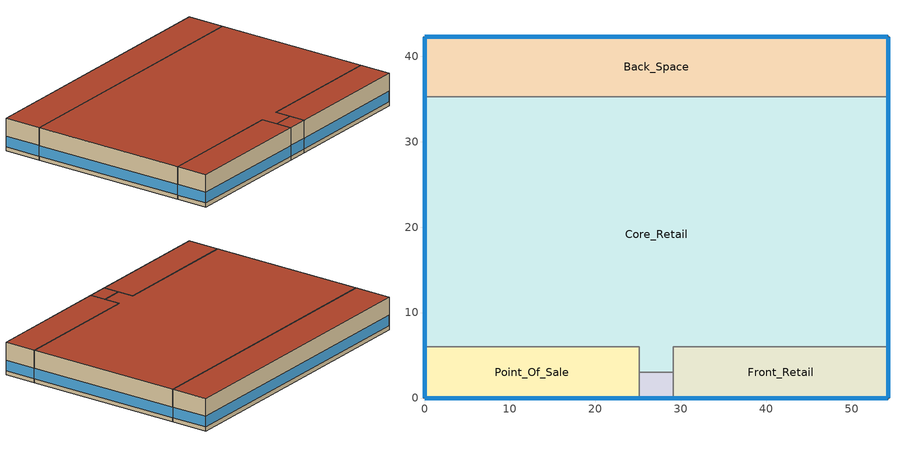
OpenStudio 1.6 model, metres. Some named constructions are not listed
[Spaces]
Point_Of_Sale
 floor ground: 25.14,6 25.14,0 0,0 0,6 z0
 wall outside: 0,6 0,0 25.14,0 z0:6.1
 wall to Core_Retail: 25.14,3 25.14,6 0,6 z0:6.1
 wall to Front_Entry: 25.14,0 25.14,3 z0:6.1
 window: 0,5.97 0,0.03 z0.76:2.75; 0.03,0 25.11,0 z0.76:2.74
 roof outside: 25.14,0 25.14,6 0,6 0,0 z6.1
Core_Retail
 floor ground: 54.27,35.27 54.27,6 29.14,6 29.14,3 25.14,3 25.14,6 0,6 0,35.27 z0
 wall outside: 54.27,6 54.27,35.27 / 0,35.27 0,6 z0:6.1
 wall to Front_Retail: 29.14,3 29.14,6 54.27,6 z0:6.1
 wall to Back_Space: 54.27,35.27 0,35.27 z0:6.1
 wall to Front_Entry: 25.14,3 29.14,3 z0:6.1
 window: 54.27,6.03 54.27,35.24 / 0,35.24 0,6.03 z0.76:2.74
 roof outside: 29.14,3 29.14,6 54.27,6 54.27,35.27 0,35.27 0,6 25.14,6 25.14,3 z6.1
Front_Retail
 floor ground: 54.27,6 54.27,0 29.14,0 29.14,6 z0
 wall outside: 29.14,0 54.27,0 54.27,6 z0:6.1
 wall to Front_Entry: 29.14,3 29.14,0 z0:6.1
 window: 54.27,0.03 54.27,5.97 z0.76:2.75; 29.16,0 54.24,0 z0.76:2.74
 roof outside: 54.27,0 54.27,6 29.14,6 29.14,0 z6.1
Back_Space
 floor ground: 54.27,42.27 54.27,35.27 0,35.27 0,42.27 z0
 wall outside: 54.27,35.27 54.27,42.27 0,42.27 0,35.27 z0:6.1
 window: 0,42.24 0,35.3 / 54.27,35.3 54.27,42.24 z0.76:2.75; 54.24,42.27 0.03,42.27 z0.76:2.74
 roof outside: 54.27,35.27 54.27,42.27 0,42.27 0,35.27 z6.1
Front_Entry
 floor ground: 29.14,3 29.14,0 25.14,0 25.14,3 z0
 wall outside: 25.14,0 29.14,0 z0:6.1
 window: 25.16,0 29.11,0 z0.76:2.76
 roof outside: 29.14,0 29.14,3 25.14,3 25.14,0 z6.1
[Site]
Calgary Int'l_AB_CAN: Latitude {deg}=51.12; Longitude {deg}=-114.02; Time Zone {hr}=-7; Elevation {m}=1084; Terrain=City
[Building]
c:/test//Stand-aloneRetail.osm: North Axis {deg}=0; Default Construction Set=DND-Concrete at climate 7a
[Site:WaterMainsTemperature]
Calculation Method=Correlation; Annual Average Outdoor Air Temperature {C}=3.94167; Maximum Difference In Monthly Average Outdoor Air Temperatures {deltaC}=25
[SizingPeriod:DesignDay] Barometric Pressure {Pa}=88963; Sky Clearness=0; Rain Indicator=0; Snow Indicator=0; Day of Month=21; Daylight Saving Time Indicator=0; Humidity Indicating Type=Wetbulb; Dry-Bulb Temperature Range Modifier Type=DefaultMultipliers
Name | Maximum Dry-Bulb Temperature {C} | Daily Dry-Bulb Temperature Range {deltaC} | Humidity Indicating Conditions at Maximum Dry-Bulb {BasedOnField A3} | Wind Speed {m/s} | Wind Direction {deg} | Month | Day Type | Solar Model Indicator | ASHRAE Taub | ASHRAE Taud
Calgary Int'l Ann Clg .4% Condns DB=>MWB | 28.6 | 12.3 | 15.7 | 4.6 | 160 | 7 | SummerDesignDay | ASHRAETau | 0.341 | 2.408
Calgary Int'l Ann Clg .4% Condns WB=>MDB | 25.4 | 12.3 | 17.3 | 4.6 | 160 | 7 | SummerDesignDay | ASHRAETau | 0.341 | 2.408
Calgary Int'l Ann Htg 99.6% Condns DB | -29.1 | 0 | -29.1 | 2.9 | 0 | 1 | WinterDesignDay | ASHRAEClearSky
[DefaultConstructionSet]
DND-Concrete at climate 7a: Default Exterior Surface Constructions=DND-Concrete at climate 7a; Default Interior Surface Constructions=000_Interior_DefSurfCons 12; Default Ground Contact Surface Constructions=DND-Concrete at climate 7a 1; Default Exterior SubSurface Constructions=DND-Concrete at climate 7a; Default Interior SubSurface Constructions=000_Interior_DefSubCons 12; Interior Partition Construction=000_Interior Partition
[DefaultSurfaceConstructions]
Name | Floor Construction | Wall Construction | Roof Ceiling Construction
000_Interior_DefSurfCons 12 | 000_Interior Floor | 000_Interior Wall | 000_Interior Ceiling
DND-Concrete at climate 7a | Customized opaque construction {1ed079c9-560f-4c2f-91e4-96aa822006b3} to conductance of 0.162 | Customized opaque construction {c044db54-7d94-44bc-a5b8-6e5773c1fa92} to conductance of 0.21 | Customized opaque construction {4291e2fa-c605-404c-921e-3abfbb594391} to conductance of 0.162
DND-Concrete at climate 7a 1 | Customized opaque construction {74e87049-db99-46d5-9bc2-a4b0c6adbc28} to conductance of 0.757 | Customized opaque construction {a9539f96-96f9-4991-9a0f-316a95383f2a} to conductance of 0.284 | Customized opaque construction {1ed079c9-560f-4c2f-91e4-96aa822006b3} to conductance of 0.284
[DefaultSubSurfaceConstructions]
Name | Fixed Window Construction | Operable Window Construction | Door Construction | Glass Door Construction | Skylight Construction | Tubular Daylight Dome Construction | Tubular Daylight Diffuser Construction | Overhead Door Construction
000_Interior_DefSubCons 12 | 000_Interior Window | 000_Interior Window | 000_Interior Door | 000_Exterior Window | 000_Exterior Window | 000_Interior Window | 000_Interior Window
DND-Concrete at climate 7a | Customized Fenestration: cond=0.220 tvis=0.210 tsol=0.500 | Customized Fenestration: cond=0.220 tvis=0.210 tsol=0.500 | Customized opaque construction {c8d26d91-a987-4c7a-bcb1-1f4e2fed9722} to conductance of 2.2 | Customized Fenestration: cond=0.220 tvis=0.210 tsol=0.500 | Customized Fenestration: cond=0.220 tvis=0.210 tsol=0.500 | Customized Fenestration: cond=0.220 tvis=0.210 tsol=0.500 | Customized Fenestration: cond=0.220 tvis=0.210 tsol=0.500 | Customized opaque construction {8af6e15d-f88b-43ff-9e60-9669fc50d0a5} to conductance of 2.2
[Construction]
000_Interior Partition; 000_Interior Door: 000_G05 25mm wood
000_Interior Floor: 000_F16 Acoustic tile, 000_F05 Ceiling air space resistance, 000_M11 100mm lightweight concrete
000_Interior Wall: 000_G01a 19mm gypsum board, 000_F04 Wall air space resistance, 000_G01a 19mm gypsum board
000_Interior Ceiling: 000_M11 100mm lightweight concrete, 000_F05 Ceiling air space resistance, 000_F16 Acoustic tile
000_Interior Window: 000_Clear 3mm
000_Exterior Window: 000_Clear 3mm, 000_Air 13mm, 000_Clear 3mm
Customized Fenestration: cond=0.220 tvis=0.210 tsol=0.500: Customized Fenestration:: cond=0.220 tvis=0.210 tsol=0.500
[Material]
Name | Roughness | Thickness | Conductivity | Density | Specific Heat
000_G05 25mm wood | MediumSmooth | 0.0254 | 0.15 | 608 | 1630
000_G01a 19mm gypsum board | MediumSmooth | 0.019 | 0.16 | 800 | 1090
000_F16 Acoustic tile | MediumSmooth | 0.0191 | 0.06 | 368 | 590
000_M11 100mm lightweight concrete | MediumRough | 0.1016 | 0.53 | 1280 | 840
[Material:AirGap]
Name | Thermal Resistance
000_F05 Ceiling air space resistance | 0.18
000_F04 Wall air space resistance | 0.15
[WindowMaterial:SimpleGlazingSystem]
Customized Fenestration:: cond=0.220 tvis=0.210 tsol=0.500: U-Factor {W/m2-K}=2.2; Solar Heat Gain Coefficient=0.6; Visible Transmittance=0.21
[WindowMaterial:Glazing]
000_Clear 3mm: Optical Data Type=SpectralAverage; Thickness=0.003; Solar Transmittance at Normal Incidence=0.837; Front Side Solar Reflectance at Normal Incidence=0.075; Back Side Solar Reflectance at Normal Incidence=0.075; Visible Transmittance at Normal Incidence=0.898; Front Side Visible Reflectance at Normal Incidence=0.081; Back Side Visible Reflectance at Normal Incidence=0.081; Infrared Transmittance at Normal Incidence=0; Front Side Infrared Hemispherical Emissivity=0.84; Back Side Infrared Hemispherical Emissivity=0.84; Conductivity=0.9
[WindowMaterial:Gas]
000_Air 13mm: Gas Type=Air; Thickness=0.0127
[ThermalZone] Multiplier=1; Use Ideal Air Loads=Yes
Name | Thermostat
Point_Of_Sale Thermal Zone; Front_Entry Thermal Zone; Core_Retail Thermal Zone; Front_Retail Thermal Zone | NECB-C
Back_Space Thermal Zone | NECB-E
[Sizing:Zone] Zone Cooling Design Supply Air Temperature {C}=14; Zone Heating Design Supply Air Temperature {C}=40; Zone Cooling Design Supply Air Humidity Ratio {kg-H2O/kg-air}=0.0085; Zone Heating Design Supply Air Humidity Ratio {kg-H2O/kg-air}=0.008; Cooling Design Air Flow Method=DesignDay; Heating Design Air Flow Method=DesignDay
Point_Of_Sale Thermal Zone; Front_Entry Thermal Zone; Core_Retail Thermal Zone; Front_Retail Thermal Zone; Back_Space Thermal Zone
[Space] Building Story=1; Part of Total Floor Area=Yes
Name | Space Type | Thermal Zone
Point_Of_Sale | NECB-Retail - sales | Point_Of_Sale Thermal Zone
Front_Entry | NECB-Lobby - elevator | Front_Entry Thermal Zone
Core_Retail | NECB-Retail - sales | Core_Retail Thermal Zone
Front_Retail | NECB-Retail - sales | Front_Retail Thermal Zone
Back_Space | NECB-Storage area | Back_Space Thermal Zone
[BuildingStory]
1
[ThermostatSetpoint:DualSetpoint]
Name | Heating Setpoint Temperature Schedule | Cooling Setpoint Temperature Schedule
NECB-C | NECB-C-Htg | NECB-C-Clg
NECB-E | NECB-E-Htg | NECB-E-Clg
[DefaultScheduleSet] Infiltration Schedule=FRACTION_ALWAYS_ON
Name | Hours of Operation Schedule | Number of People Schedule | Lighting Schedule | Electric Equipment Schedule | Hot Water Equipment Schedule | Other Equipment Schedule
NECB-C | NECB-C-Fan | NECB-C-Occ | NECB-C-Ltg | NECB-C-Equ | NECB-C-HW | NECB-C-Proc
NECB-E | NECB-E-Fan | NECB-E-Occ | NECB-E-Ltg | NECB-E-Equ | NECB-E-HW | NECB-E-Proc
[Lights:Definition] Design Level Calculation Method=Watts/Area
Name | Watts per Space Floor Area {W/m2}
NECB-Lobby - elevator-sched-C-lights-def | 6.9
NECB-Storage area-sched-E-lights-def | 6.8
NECB-Retail - sales-sched-C-lights-def | 18.1
[ElectricEquipment:Definition] Design Level Calculation Method=Watts/Area
Name | Watts per Space Floor Area {W/m2}
NECB-Lobby - elevator-sched-C-elec-def; NECB-Storage area-sched-E-elec-def | 1
NECB-Retail - sales-sched-C-elec-def | 2.5
[People:Definition] Number of People Calculation Method=Area/Person; Fraction Radiant=0.3
Name | Space Floor Area per Person {m2/person}
NECB-Lobby - elevator-sched-C-people-def | 10
NECB-Storage area-sched-E-people-def | 100
NECB-Retail - sales-sched-C-people-def | 30
[HotWaterEquipment:Definition] Design Level Calculation Method=Watts/Area
Name | Watts per Space Floor Area {W/m2}
NECB-Storage area-sched-E-dhw-def | 300
NECB-Retail - sales-sched-C-dhw-def | 40
[People] Activity Level Schedule=activity 120W; Multiplier=1
Name | People Definition | Space or SpaceType
NECB-Lobby - elevator-sched-C-people | NECB-Lobby - elevator-sched-C-people-def | NECB-Lobby - elevator
NECB-Storage area-sched-E-people | NECB-Storage area-sched-E-people-def | NECB-Storage area
NECB-Retail - sales-sched-C-people | NECB-Retail - sales-sched-C-people-def | NECB-Retail - sales
[Lights] Multiplier=1
Name | Lights Definition | Space or SpaceType
NECB-Lobby - elevator-sched-C-lights | NECB-Lobby - elevator-sched-C-lights-def | NECB-Lobby - elevator
NECB-Storage area-sched-E-lights | NECB-Storage area-sched-E-lights-def | NECB-Storage area
NECB-Retail - sales-sched-C-lights | NECB-Retail - sales-sched-C-lights-def | NECB-Retail - sales
[ElectricEquipment] Multiplier=1
Name | Electric Equipment Definition | Space or SpaceType
NECB-Lobby - elevator-sched-C-elec | NECB-Lobby - elevator-sched-C-elec-def | NECB-Lobby - elevator
NECB-Storage area-sched-E-elec | NECB-Storage area-sched-E-elec-def | NECB-Storage area
NECB-Retail - sales-sched-C-elec | NECB-Retail - sales-sched-C-elec-def | NECB-Retail - sales
[DesignSpecification:OutdoorAir] Outdoor Air Method=Maximum; Outdoor Air Flow per Floor Area {m3/s-m2}=0; Outdoor Air Flow Rate {m3/s}=0; Outdoor Air Flow Air Changes per Hour {1/hr}=0; Outdoor Air Flow Rate Fraction Schedule=FRACTION_ALWAYS_ON
Name | Outdoor Air Flow per Person {m3/s-person}
NECB-Lobby - elevator-sched-C-oa | 0.041172
NECB-Storage area-sched-E-oa | 0.0355807
NECB-Retail - sales-sched-C-oa | 0.0354536
[SpaceInfiltration:DesignFlowRate] Schedule=FRACTION_ALWAYS_ON; Design Flow Rate Calculation Method=Flow/ExteriorArea; Flow per Exterior Surface Area {m3/s-m2}=0.00025; Constant Term Coefficient=1; Temperature Term Coefficient=0; Velocity Term Coefficient=0; Velocity Squared Term Coefficient=0
Name | Space or SpaceType
NECB-Lobby - elevator-sched-C-inf | NECB-Lobby - elevator
NECB-Storage area-sched-E-inf | NECB-Storage area
NECB-Retail - sales-sched-C-inf | NECB-Retail - sales
[SpaceType]
Name | Default Schedule Set | Design Specification Outdoor Air Object
NECB-Lobby - elevator | NECB-C | NECB-Lobby - elevator-sched-C-oa
NECB-Storage area | NECB-E | NECB-Storage area-sched-E-oa
NECB-Retail - sales | NECB-C | NECB-Retail - sales-sched-C-oa
[HotWaterEquipment] Multiplier=1
Name | Hot Water Equipment Definition | Space or SpaceType
NECB-Storage area-sched-E-dhw | NECB-Storage area-sched-E-dhw-def | NECB-Storage area
NECB-Retail - sales-sched-C-dhw | NECB-Retail - sales-sched-C-dhw-def | NECB-Retail - sales
[Schedule:Ruleset]
Name | Default Day Schedule
FRACTION_ALWAYS_ON | Schedule Day 1
NECB-C-Occ | Schedule Day 18
NECB-C-Ltg | Schedule Day 19
NECB-C-Equ | Schedule Day 20
NECB-C-Fan | Schedule Day 21
NECB-C-Proc | Schedule Day 22
NECB-C-Clg | Schedule Day 23
NECB-C-Htg | Schedule Day 24
NECB-C-HW | Schedule Day 25
NECB-E-Occ | Schedule Day 34
NECB-E-Ltg | Schedule Day 35
NECB-E-Equ | Schedule Day 36
NECB-E-Fan | Schedule Day 37
NECB-E-Proc | Schedule Day 38
NECB-E-Clg | Schedule Day 39
NECB-E-Htg | Schedule Day 40
NECB-E-HW | Schedule Day 41
activity 120W | Schedule Day 74
[Schedule:Day]
Schedule Day 1; wkdFRACTION_ALWAYS_ON 1; satFRACTION_ALWAYS_ON 1; sunFRACTION_ALWAYS_ON 1: 1, 0, 1, 2, 0, 1, 3, 0, 1, 4, 0, 1, 5, 0, 1, 6, 0, 1, 7, 0, 1, 8, 0, 1, 9, 0, 1, 10, 0, 1, 11, 0, 1, 12, 0, 1, 13, 0, 1, 14, 0, 1, 15, 0, 1, 16, 0, 1, 17, 0, 1, 18, 0, 1, 19, 0, 1, 20, 0, 1, 21, 0, 1, 22, 0, 1, 23, 0, 1, 24, 0, 1
Schedule Day 18; wkdNECB-C-Occ 1: 1, 0, 0, 2, 0, 0, 3, 0, 0, 4, 0, 0, 5, 0, 0, 6, 0, 0, 7, 0, 0, 8, 0, 0, 9, 0, 0.1, 10, 0, 0.2, 11, 0, 0.5, 12, 0, 0.5, 13, 0, 0.7, 14, 0, 0.7, 15, 0, 0.7, 16, 0, 0.7, 17, 0, 0.8, 18, 0, 0.7, 19, 0, 0.5, 20, 0, 0.3, 21, 0, 0.3, 22, 0, 0, 23, 0, 0, 24, 0, 0
satNECB-C-Occ 1: 1, 0, 0, 2, 0, 0, 3, 0, 0, 4, 0, 0, 5, 0, 0, 6, 0, 0, 7, 0, 0, 8, 0, 0, 9, 0, 0.1, 10, 0, 0.2, 11, 0, 0.5, 12, 0, 0.6, 13, 0, 0.8, 14, 0, 0.9, 15, 0, 0.9, 16, 0, 0.9, 17, 0, 0.8, 18, 0, 0.7, 19, 0, 0.5, 20, 0, 0.2, 21, 0, 0.2, 22, 0, 0, 23, 0, 0, 24, 0, 0
sunNECB-C-Occ 1: 1, 0, 0, 2, 0, 0, 3, 0, 0, 4, 0, 0, 5, 0, 0, 6, 0, 0, 7, 0, 0, 8, 0, 0, 9, 0, 0, 10, 0, 0, 11, 0, 0.1, 12, 0, 0.2, 13, 0, 0.2, 14, 0, 0.4, 15, 0, 0.4, 16, 0, 0.4, 17, 0, 0.4, 18, 0, 0.4, 19, 0, 0.2, 20, 0, 0, 21, 0, 0, 22, 0, 0, 23, 0, 0, 24, 0, 0
Schedule Day 19; wkdNECB-C-Ltg 1; satNECB-C-Ltg 1; Schedule Day 20; wkdNECB-C-Equ 1; satNECB-C-Equ 1; Schedule Day 22; wkdNECB-C-Proc 1; satNECB-C-Proc 1: 1, 0, 0.05, 2, 0, 0.05, 3, 0, 0.05, 4, 0, 0.05, 5, 0, 0.05, 6, 0, 0.05, 7, 0, 0.05, 8, 0, 0.05, 9, 0, 0.5, 10, 0, 0.9, 11, 0, 0.9, 12, 0, 0.9, 13, 0, 0.9, 14, 0, 0.9, 15, 0, 0.9, 16, 0, 0.9, 17, 0, 0.9, 18, 0, 0.9, 19, 0, 0.9, 20, 0, 0.6, 21, 0, 0.5, 22, 0, 0.05, 23, 0, 0.05, 24, 0, 0.05
sunNECB-C-Ltg 1; sunNECB-C-Equ 1; sunNECB-C-Proc 1: 1, 0, 0.05, 2, 0, 0.05, 3, 0, 0.05, 4, 0, 0.05, 5, 0, 0.05, 6, 0, 0.05, 7, 0, 0.05, 8, 0, 0.05, 9, 0, 0.05, 10, 0, 0.05, 11, 0, 0.5, 12, 0, 0.9, 13, 0, 0.9, 14, 0, 0.9, 15, 0, 0.9, 16, 0, 0.9, 17, 0, 0.9, 18, 0, 0.9, 19, 0, 0.6, 20, 0, 0.05, 21, 0, 0.05, 22, 0, 0.05, 23, 0, 0.05, 24, 0, 0.05
Schedule Day 21; wkdNECB-C-Fan 1; satNECB-C-Fan 1: 1, 0, 0, 2, 0, 0, 3, 0, 0, 4, 0, 0, 5, 0, 0, 6, 0, 0, 7, 0, 0, 8, 0, 1, 9, 0, 1, 10, 0, 1, 11, 0, 1, 12, 0, 1, 13, 0, 1, 14, 0, 1, 15, 0, 1, 16, 0, 1, 17, 0, 1, 18, 0, 1, 19, 0, 1, 20, 0, 1, 21, 0, 1, 22, 0, 0, 23, 0, 0, 24, 0, 0
sunNECB-C-Fan 1: 1, 0, 0, 2, 0, 0, 3, 0, 0, 4, 0, 0, 5, 0, 0, 6, 0, 0, 7, 0, 0, 8, 0, 0, 9, 0, 0, 10, 0, 1, 11, 0, 1, 12, 0, 1, 13, 0, 1, 14, 0, 1, 15, 0, 1, 16, 0, 1, 17, 0, 1, 18, 0, 1, 19, 0, 1, 20, 0, 0, 21, 0, 0, 22, 0, 0, 23, 0, 0, 24, 0, 0
Schedule Day 23; wkdNECB-C-Clg 1; satNECB-C-Clg 1: 1, 0, 35, 2, 0, 35, 3, 0, 35, 4, 0, 35, 5, 0, 35, 6, 0, 35, 7, 0, 35, 8, 0, 24, 9, 0, 24, 10, 0, 24, 11, 0, 24, 12, 0, 24, 13, 0, 24, 14, 0, 24, 15, 0, 24, 16, 0, 24, 17, 0, 24, 18, 0, 24, 19, 0, 24, 20, 0, 24, 21, 0, 24, 22, 0, 35, 23, 0, 35, 24, 0, 35
sunNECB-C-Clg 1: 1, 0, 35, 2, 0, 35, 3, 0, 35, 4, 0, 35, 5, 0, 35, 6, 0, 35, 7, 0, 35, 8, 0, 35, 9, 0, 35, 10, 0, 24, 11, 0, 24, 12, 0, 24, 13, 0, 24, 14, 0, 24, 15, 0, 24, 16, 0, 24, 17, 0, 24, 18, 0, 24, 19, 0, 24, 20, 0, 35, 21, 0, 35, 22, 0, 35, 23, 0, 35, 24, 0, 35
Schedule Day 24; wkdNECB-C-Htg 1; satNECB-C-Htg 1: 1, 0, 18, 2, 0, 18, 3, 0, 18, 4, 0, 18, 5, 0, 18, 6, 0, 18, 7, 0, 18, 8, 0, 20, 9, 0, 22, 10, 0, 22, 11, 0, 22, 12, 0, 22, 13, 0, 22, 14, 0, 22, 15, 0, 22, 16, 0, 22, 17, 0, 22, 18, 0, 22, 19, 0, 22, 20, 0, 22, 21, 0, 22, 22, 0, 18, 23, 0, 18, 24, 0, 18
sunNECB-C-Htg 1: 1, 0, 18, 2, 0, 18, 3, 0, 18, 4, 0, 18, 5, 0, 18, 6, 0, 18, 7, 0, 18, 8, 0, 18, 9, 0, 18, 10, 0, 20, 11, 0, 22, 12, 0, 22, 13, 0, 22, 14, 0, 22, 15, 0, 22, 16, 0, 22, 17, 0, 22, 18, 0, 22, 19, 0, 22, 20, 0, 18, 21, 0, 18, 22, 0, 18, 23, 0, 18, 24, 0, 18
Schedule Day 25; wkdNECB-C-HW 1: 1, 0, 0.05, 2, 0, 0.05, 3, 0, 0.05, 4, 0, 0.05, 5, 0, 0.05, 6, 0, 0.05, 7, 0, 0.05, 8, 0, 0.05, 9, 0, 0.1, 10, 0, 0.2, 11, 0, 0.3, 12, 0, 0.4, 13, 0, 0.8, 14, 0, 0.8, 15, 0, 0.8, 16, 0, 0.8, 17, 0, 0.6, 18, 0, 0.4, 19, 0, 0.3, 20, 0, 0.2, 21, 0, 0.2, 22, 0, 0.05, 23, 0, 0.05, 24, 0, 0.05
satNECB-C-HW 1: 1, 0, 0.05, 2, 0, 0.05, 3, 0, 0.05, 4, 0, 0.05, 5, 0, 0.05, 6, 0, 0.05, 7, 0, 0.05, 8, 0, 0.05, 9, 0, 0.1, 10, 0, 0.2, 11, 0, 0.3, 12, 0, 0.5, 13, 0, 0.9, 14, 0, 0.9, 15, 0, 0.9, 16, 0, 0.9, 17, 0, 0.7, 18, 0, 0.5, 19, 0, 0.3, 20, 0, 0.2, 21, 0, 0.2, 22, 0, 0.05, 23, 0, 0.05, 24, 0, 0.05
sunNECB-C-HW 1: 1, 0, 0.05, 2, 0, 0.05, 3, 0, 0.05, 4, 0, 0.05, 5, 0, 0.05, 6, 0, 0.05, 7, 0, 0.05, 8, 0, 0.05, 9, 0, 0.05, 10, 0, 0.05, 11, 0, 0.1, 12, 0, 0.2, 13, 0, 0.4, 14, 0, 0.8, 15, 0, 0.8, 16, 0, 0.6, 17, 0, 0.4, 18, 0, 0.3, 19, 0, 0.2, 20, 0, 0.05, 21, 0, 0.05, 22, 0, 0.05, 23, 0, 0.05, 24, 0, 0.05
Schedule Day 34; wkdNECB-E-Occ 1: 1, 0, 0, 2, 0, 0, 3, 0, 0, 4, 0, 0, 5, 0, 0, 6, 0, 0, 7, 0, 0, 8, 0, 0, 9, 0, 0.2, 10, 0, 0.7, 11, 0, 0.9, 12, 0, 0.9, 13, 0, 0.9, 14, 0, 0.9, 15, 0, 0.5, 16, 0, 0.9, 17, 0, 0.8, 18, 0, 0.8, 19, 0, 0.2, 20, 0, 0, 21, 0, 0, 22, 0, 0, 23, 0, 0, 24, 0, 0
satNECB-E-Occ 1: 1, 0, 0, 2, 0, 0, 3, 0, 0, 4, 0, 0, 5, 0, 0, 6, 0, 0, 7, 0, 0, 8, 0, 0, 9, 0, 0, 10, 0, 0.2, 11, 0, 0.2, 12, 0, 0.2, 13, 0, 0.2, 14, 0, 0.1, 15, 0, 0.1, 16, 0, 0.1, 17, 0, 0.1, 18, 0, 0, 19, 0, 0, 20, 0, 0, 21, 0, 0, 22, 0, 0, 23, 0, 0, 24, 0, 0
sunNECB-E-Occ 1; sunNECB-E-Fan 1: 1, 0, 0, 2, 0, 0, 3, 0, 0, 4, 0, 0, 5, 0, 0, 6, 0, 0, 7, 0, 0, 8, 0, 0, 9, 0, 0, 10, 0, 0, 11, 0, 0, 12, 0, 0, 13, 0, 0, 14, 0, 0, 15, 0, 0, 16, 0, 0, 17, 0, 0, 18, 0, 0, 19, 0, 0, 20, 0, 0, 21, 0, 0, 22, 0, 0, 23, 0, 0, 24, 0, 0
Schedule Day 35; wkdNECB-E-Ltg 1; Schedule Day 36; wkdNECB-E-Equ 1; Schedule Day 38; wkdNECB-E-Proc 1: 1, 0, 0.05, 2, 0, 0.05, 3, 0, 0.05, 4, 0, 0.05, 5, 0, 0.05, 6, 0, 0.05, 7, 0, 0.05, 8, 0, 0.05, 9, 0, 0.4, 10, 0, 0.7, 11, 0, 0.9, 12, 0, 0.9, 13, 0, 0.9, 14, 0, 0.9, 15, 0, 0.9, 16, 0, 0.9, 17, 0, 0.9, 18, 0, 0.9, 19, 0, 0.4, 20, 0, 0.05, 21, 0, 0.05, 22, 0, 0.05, 23, 0, 0.05, 24, 0, 0.05
satNECB-E-Ltg 1; satNECB-E-Equ 1; satNECB-E-Proc 1: 1, 0, 0.05, 2, 0, 0.05, 3, 0, 0.05, 4, 0, 0.05, 5, 0, 0.05, 6, 0, 0.05, 7, 0, 0.05, 8, 0, 0.05, 9, 0, 0.05, 10, 0, 0.5, 11, 0, 0.9, 12, 0, 0.9, 13, 0, 0.9, 14, 0, 0.9, 15, 0, 0.9, 16, 0, 0.7, 17, 0, 0.5, 18, 0, 0.05, 19, 0, 0.05, 20, 0, 0.05, 21, 0, 0.05, 22, 0, 0.05, 23, 0, 0.05, 24, 0, 0.05
sunNECB-E-Ltg 1; sunNECB-E-Equ 1; sunNECB-E-Proc 1; sunNECB-E-HW 1: 1, 0, 0.05, 2, 0, 0.05, 3, 0, 0.05, 4, 0, 0.05, 5, 0, 0.05, 6, 0, 0.05, 7, 0, 0.05, 8, 0, 0.05, 9, 0, 0.05, 10, 0, 0.05, 11, 0, 0.05, 12, 0, 0.05, 13, 0, 0.05, 14, 0, 0.05, 15, 0, 0.05, 16, 0, 0.05, 17, 0, 0.05, 18, 0, 0.05, 19, 0, 0.05, 20, 0, 0.05, 21, 0, 0.05, 22, 0, 0.05, 23, 0, 0.05, 24, 0, 0.05
Schedule Day 37; wkdNECB-E-Fan 1: 1, 0, 0, 2, 0, 0, 3, 0, 0, 4, 0, 0, 5, 0, 0, 6, 0, 0, 7, 0, 0, 8, 0, 1, 9, 0, 1, 10, 0, 1, 11, 0, 1, 12, 0, 1, 13, 0, 1, 14, 0, 1, 15, 0, 1, 16, 0, 1, 17, 0, 1, 18, 0, 1, 19, 0, 1, 20, 0, 0, 21, 0, 0, 22, 0, 0, 23, 0, 0, 24, 0, 0
satNECB-E-Fan 1: 1, 0, 0, 2, 0, 0, 3, 0, 0, 4, 0, 0, 5, 0, 0, 6, 0, 0, 7, 0, 0, 8, 0, 0, 9, 0, 1, 10, 0, 1, 11, 0, 1, 12, 0, 1, 13, 0, 1, 14, 0, 1, 15, 0, 1, 16, 0, 1, 17, 0, 1, 18, 0, 0, 19, 0, 0, 20, 0, 0, 21, 0, 0, 22, 0, 0, 23, 0, 0, 24, 0, 0
Schedule Day 39; wkdNECB-E-Clg 1: 1, 0, 35, 2, 0, 35, 3, 0, 35, 4, 0, 35, 5, 0, 35, 6, 0, 35, 7, 0, 35, 8, 0, 24, 9, 0, 24, 10, 0, 24, 11, 0, 24, 12, 0, 24, 13, 0, 24, 14, 0, 24, 15, 0, 24, 16, 0, 24, 17, 0, 24, 18, 0, 24, 19, 0, 24, 20, 0, 35, 21, 0, 35, 22, 0, 35, 23, 0, 35, 24, 0, 35
satNECB-E-Clg 1: 1, 0, 35, 2, 0, 35, 3, 0, 35, 4, 0, 35, 5, 0, 35, 6, 0, 35, 7, 0, 35, 8, 0, 35, 9, 0, 24, 10, 0, 24, 11, 0, 24, 12, 0, 24, 13, 0, 24, 14, 0, 24, 15, 0, 24, 16, 0, 24, 17, 0, 24, 18, 0, 35, 19, 0, 35, 20, 0, 35, 21, 0, 35, 22, 0, 35, 23, 0, 35, 24, 0, 35
sunNECB-E-Clg 1: 1, 0, 35, 2, 0, 35, 3, 0, 35, 4, 0, 35, 5, 0, 35, 6, 0, 35, 7, 0, 35, 8, 0, 35, 9, 0, 35, 10, 0, 35, 11, 0, 35, 12, 0, 35, 13, 0, 35, 14, 0, 35, 15, 0, 35, 16, 0, 35, 17, 0, 35, 18, 0, 35, 19, 0, 35, 20, 0, 35, 21, 0, 35, 22, 0, 35, 23, 0, 35, 24, 0, 35
Schedule Day 40; wkdNECB-E-Htg 1: 1, 0, 18, 2, 0, 18, 3, 0, 18, 4, 0, 18, 5, 0, 18, 6, 0, 18, 7, 0, 18, 8, 0, 20, 9, 0, 22, 10, 0, 22, 11, 0, 22, 12, 0, 22, 13, 0, 22, 14, 0, 22, 15, 0, 22, 16, 0, 22, 17, 0, 22, 18, 0, 22, 19, 0, 22, 20, 0, 18, 21, 0, 18, 22, 0, 18, 23, 0, 18, 24, 0, 18
satNECB-E-Htg 1: 1, 0, 18, 2, 0, 18, 3, 0, 18, 4, 0, 18, 5, 0, 18, 6, 0, 18, 7, 0, 18, 8, 0, 18, 9, 0, 20, 10, 0, 22, 11, 0, 22, 12, 0, 22, 13, 0, 22, 14, 0, 22, 15, 0, 22, 16, 0, 22, 17, 0, 22, 18, 0, 18, 19, 0, 18, 20, 0, 18, 21, 0, 18, 22, 0, 18, 23, 0, 18, 24, 0, 18
sunNECB-E-Htg 1: 1, 0, 18, 2, 0, 18, 3, 0, 18, 4, 0, 18, 5, 0, 18, 6, 0, 18, 7, 0, 18, 8, 0, 18, 9, 0, 18, 10, 0, 18, 11, 0, 18, 12, 0, 18, 13, 0, 18, 14, 0, 18, 15, 0, 18, 16, 0, 18, 17, 0, 18, 18, 0, 18, 19, 0, 18, 20, 0, 18, 21, 0, 18, 22, 0, 18, 23, 0, 18, 24, 0, 18
Schedule Day 41; wkdNECB-E-HW 1: 1, 0, 0.05, 2, 0, 0.05, 3, 0, 0.05, 4, 0, 0.05, 5, 0, 0.05, 6, 0, 0.05, 7, 0, 0.05, 8, 0, 0.05, 9, 0, 0.1, 10, 0, 0.4, 11, 0, 0.5, 12, 0, 0.5, 13, 0, 0.7, 14, 0, 0.9, 15, 0, 0.8, 16, 0, 0.7, 17, 0, 0.8, 18, 0, 0.3, 19, 0, 0.05, 20, 0, 0.05, 21, 0, 0.05, 22, 0, 0.05, 23, 0, 0.05, 24, 0, 0.05
satNECB-E-HW 1: 1, 0, 0.05, 2, 0, 0.05, 3, 0, 0.05, 4, 0, 0.05, 5, 0, 0.05, 6, 0, 0.05, 7, 0, 0.05, 8, 0, 0.05, 9, 0, 0.05, 10, 0, 0.05, 11, 0, 0.2, 12, 0, 0.2, 13, 0, 0.4, 14, 0, 0.2, 15, 0, 0.2, 16, 0, 0.2, 17, 0, 0.05, 18, 0, 0.05, 19, 0, 0.05, 20, 0, 0.05, 21, 0, 0.05, 22, 0, 0.05, 23, 0, 0.05, 24, 0, 0.05
Schedule Day 74; wkdactivity 120W 1; satactivity 120W 1; sunactivity 120W 1: 1, 0, 120, 2, 0, 120, 3, 0, 120, 4, 0, 120, 5, 0, 120, 6, 0, 120, 7, 0, 120, 8, 0, 120, 9, 0, 120, 10, 0, 120, 11, 0, 120, 12, 0, 120, 13, 0, 120, 14, 0, 120, 15, 0, 120, 16, 0, 120, 17, 0, 120, 18, 0, 120, 19, 0, 120, 20, 0, 120, 21, 0, 120, 22, 0, 120, 23, 0, 120, 24, 0, 120
[Schedule:Rule] Date Specification Type=DateRange; Start Month=1; Start Day=1; End Month=12; End Day=31
Name | Schedule Ruleset | Rule Order | Day Schedule | Apply Sunday | Apply Monday | Apply Tuesday | Apply Wednesday | Apply Thursday | Apply Friday | Apply Saturday
wkdFRACTION_ALWAYS_ON rule | FRACTION_ALWAYS_ON | 2 | wkdFRACTION_ALWAYS_ON 1 | No | Yes | Yes | Yes | Yes | Yes | No
satFRACTION_ALWAYS_ONrule | FRACTION_ALWAYS_ON | 1 | satFRACTION_ALWAYS_ON 1 | No | No | No | No | No | No | Yes
sunFRACTION_ALWAYS_ONrule | FRACTION_ALWAYS_ON | 0 | sunFRACTION_ALWAYS_ON 1 | Yes | No | No | No | No | No | No
wkdNECB-C-Occ rule | NECB-C-Occ | 2 | wkdNECB-C-Occ 1 | No | Yes | Yes | Yes | Yes | Yes | No
satNECB-C-Occrule | NECB-C-Occ | 1 | satNECB-C-Occ 1 | No | No | No | No | No | No | Yes
sunNECB-C-Occrule | NECB-C-Occ | 0 | sunNECB-C-Occ 1 | Yes | No | No | No | No | No | No
wkdNECB-C-Ltg rule | NECB-C-Ltg | 2 | wkdNECB-C-Ltg 1 | No | Yes | Yes | Yes | Yes | Yes | No
satNECB-C-Ltgrule | NECB-C-Ltg | 1 | satNECB-C-Ltg 1 | No | No | No | No | No | No | Yes
sunNECB-C-Ltgrule | NECB-C-Ltg | 0 | sunNECB-C-Ltg 1 | Yes | No | No | No | No | No | No
wkdNECB-C-Equ rule | NECB-C-Equ | 2 | wkdNECB-C-Equ 1 | No | Yes | Yes | Yes | Yes | Yes | No
satNECB-C-Equrule | NECB-C-Equ | 1 | satNECB-C-Equ 1 | No | No | No | No | No | No | Yes
sunNECB-C-Equrule | NECB-C-Equ | 0 | sunNECB-C-Equ 1 | Yes | No | No | No | No | No | No
wkdNECB-C-Fan rule | NECB-C-Fan | 2 | wkdNECB-C-Fan 1 | No | Yes | Yes | Yes | Yes | Yes | No
satNECB-C-Fanrule | NECB-C-Fan | 1 | satNECB-C-Fan 1 | No | No | No | No | No | No | Yes
sunNECB-C-Fanrule | NECB-C-Fan | 0 | sunNECB-C-Fan 1 | Yes | No | No | No | No | No | No
wkdNECB-C-Proc rule | NECB-C-Proc | 2 | wkdNECB-C-Proc 1 | No | Yes | Yes | Yes | Yes | Yes | No
satNECB-C-Procrule | NECB-C-Proc | 1 | satNECB-C-Proc 1 | No | No | No | No | No | No | Yes
sunNECB-C-Procrule | NECB-C-Proc | 0 | sunNECB-C-Proc 1 | Yes | No | No | No | No | No | No
wkdNECB-C-Clg rule | NECB-C-Clg | 2 | wkdNECB-C-Clg 1 | No | Yes | Yes | Yes | Yes | Yes | No
satNECB-C-Clgrule | NECB-C-Clg | 1 | satNECB-C-Clg 1 | No | No | No | No | No | No | Yes
sunNECB-C-Clgrule | NECB-C-Clg | 0 | sunNECB-C-Clg 1 | Yes | No | No | No | No | No | No
wkdNECB-C-Htg rule | NECB-C-Htg | 2 | wkdNECB-C-Htg 1 | No | Yes | Yes | Yes | Yes | Yes | No
satNECB-C-Htgrule | NECB-C-Htg | 1 | satNECB-C-Htg 1 | No | No | No | No | No | No | Yes
sunNECB-C-Htgrule | NECB-C-Htg | 0 | sunNECB-C-Htg 1 | Yes | No | No | No | No | No | No
wkdNECB-C-HW rule | NECB-C-HW | 2 | wkdNECB-C-HW 1 | No | Yes | Yes | Yes | Yes | Yes | No
satNECB-C-HWrule | NECB-C-HW | 1 | satNECB-C-HW 1 | No | No | No | No | No | No | Yes
sunNECB-C-HWrule | NECB-C-HW | 0 | sunNECB-C-HW 1 | Yes | No | No | No | No | No | No
wkdNECB-E-Occ rule | NECB-E-Occ | 2 | wkdNECB-E-Occ 1 | No | Yes | Yes | Yes | Yes | Yes | No
satNECB-E-Occrule | NECB-E-Occ | 1 | satNECB-E-Occ 1 | No | No | No | No | No | No | Yes
sunNECB-E-Occrule | NECB-E-Occ | 0 | sunNECB-E-Occ 1 | Yes | No | No | No | No | No | No
wkdNECB-E-Ltg rule | NECB-E-Ltg | 2 | wkdNECB-E-Ltg 1 | No | Yes | Yes | Yes | Yes | Yes | No
satNECB-E-Ltgrule | NECB-E-Ltg | 1 | satNECB-E-Ltg 1 | No | No | No | No | No | No | Yes
sunNECB-E-Ltgrule | NECB-E-Ltg | 0 | sunNECB-E-Ltg 1 | Yes | No | No | No | No | No | No
wkdNECB-E-Equ rule | NECB-E-Equ | 2 | wkdNECB-E-Equ 1 | No | Yes | Yes | Yes | Yes | Yes | No
satNECB-E-Equrule | NECB-E-Equ | 1 | satNECB-E-Equ 1 | No | No | No | No | No | No | Yes
sunNECB-E-Equrule | NECB-E-Equ | 0 | sunNECB-E-Equ 1 | Yes | No | No | No | No | No | No
wkdNECB-E-Fan rule | NECB-E-Fan | 2 | wkdNECB-E-Fan 1 | No | Yes | Yes | Yes | Yes | Yes | No
satNECB-E-Fanrule | NECB-E-Fan | 1 | satNECB-E-Fan 1 | No | No | No | No | No | No | Yes
sunNECB-E-Fanrule | NECB-E-Fan | 0 | sunNECB-E-Fan 1 | Yes | No | No | No | No | No | No
wkdNECB-E-Proc rule | NECB-E-Proc | 2 | wkdNECB-E-Proc 1 | No | Yes | Yes | Yes | Yes | Yes | No
satNECB-E-Procrule | NECB-E-Proc | 1 | satNECB-E-Proc 1 | No | No | No | No | No | No | Yes
sunNECB-E-Procrule | NECB-E-Proc | 0 | sunNECB-E-Proc 1 | Yes | No | No | No | No | No | No
wkdNECB-E-Clg rule | NECB-E-Clg | 2 | wkdNECB-E-Clg 1 | No | Yes | Yes | Yes | Yes | Yes | No
satNECB-E-Clgrule | NECB-E-Clg | 1 | satNECB-E-Clg 1 | No | No | No | No | No | No | Yes
sunNECB-E-Clgrule | NECB-E-Clg | 0 | sunNECB-E-Clg 1 | Yes | No | No | No | No | No | No
wkdNECB-E-Htg rule | NECB-E-Htg | 2 | wkdNECB-E-Htg 1 | No | Yes | Yes | Yes | Yes | Yes | No
satNECB-E-Htgrule | NECB-E-Htg | 1 | satNECB-E-Htg 1 | No | No | No | No | No | No | Yes
sunNECB-E-Htgrule | NECB-E-Htg | 0 | sunNECB-E-Htg 1 | Yes | No | No | No | No | No | No
wkdNECB-E-HW rule | NECB-E-HW | 2 | wkdNECB-E-HW 1 | No | Yes | Yes | Yes | Yes | Yes | No
satNECB-E-HWrule | NECB-E-HW | 1 | satNECB-E-HW 1 | No | No | No | No | No | No | Yes
sunNECB-E-HWrule | NECB-E-HW | 0 | sunNECB-E-HW 1 | Yes | No | No | No | No | No | No
wkdactivity 120W rule | activity 120W | 2 | wkdactivity 120W 1 | No | Yes | Yes | Yes | Yes | Yes | No
satactivity 120Wrule | activity 120W | 1 | satactivity 120W 1 | No | No | No | No | No | No | Yes
sunactivity 120Wrule | activity 120W | 0 | sunactivity 120W 1 | Yes | No | No | No | No | No | No
